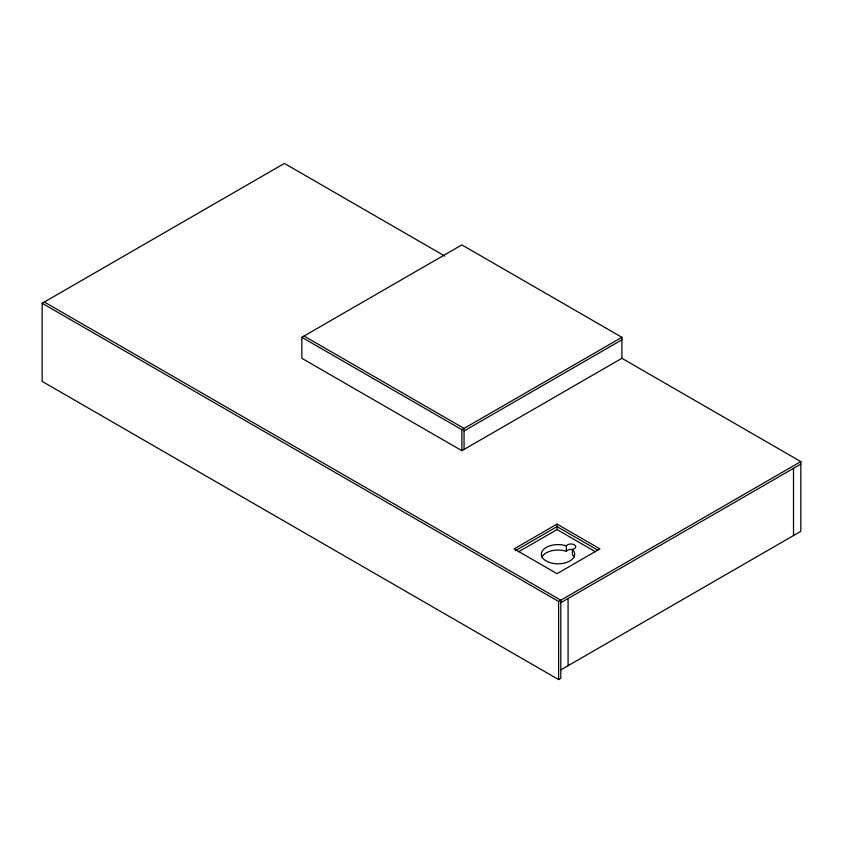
<?xml version="1.0" encoding="UTF-8"?>
<svg xmlns="http://www.w3.org/2000/svg" width="843" height="843" viewBox="0 0 843 843"><rect width="100%" height="100%" fill="white"/><g stroke="black" fill="none" stroke-linecap="round" stroke-linejoin="round"><path stroke-width="1.26" d="M44.331 302.015L560.806 600.195L560.806 678.309L558.614 679.574L42.15 381.394L42.15 303.28L284.386 163.426L444.809 256.051M621.902 358.296L461.869 450.689L301.836 358.296L301.836 337.295L461.869 244.902L621.902 337.295L621.902 358.296L800.85 461.606L800.85 531.322L560.806 669.911M301.836 337.295L461.869 429.688L621.902 337.295M464.05 430.952L621.902 339.813M557.033 524.104L514.114 548.888L557.033 573.661L599.953 548.888L557.033 524.104L557.033 529.573L595.432 551.744M515.242 550.753L557.033 526.633L597.698 550.1M518.635 551.744L557.033 529.573M42.15 303.28L558.614 601.459L800.85 461.606M560.806 602.713L800.85 464.124M304.017 336.03L464.05 428.434L464.05 449.424M793.505 468.371L793.505 535.568M572.45 549.394A16.67 9.621 0 0 1 560.911 563.682A16.67 9.621 0 0 1 541.606 552.534A16.67 9.621 0 0 1 566.348 545.874A4.826 2.782 0 0 1 574.346 544.778A4.826 2.782 0 0 1 572.45 549.394L572.45 554.852A16.67 9.621 0 0 1 574.115 557.17M568.077 598.519L568.077 665.717M566.348 545.874L566.348 551.333A16.67 9.621 0 0 0 541.923 557.17M558.614 601.459L558.614 679.574M461.869 429.688L461.869 450.689M566.348 551.333A4.826 2.782 0 0 1 573.019 549.689"/></g></svg>
